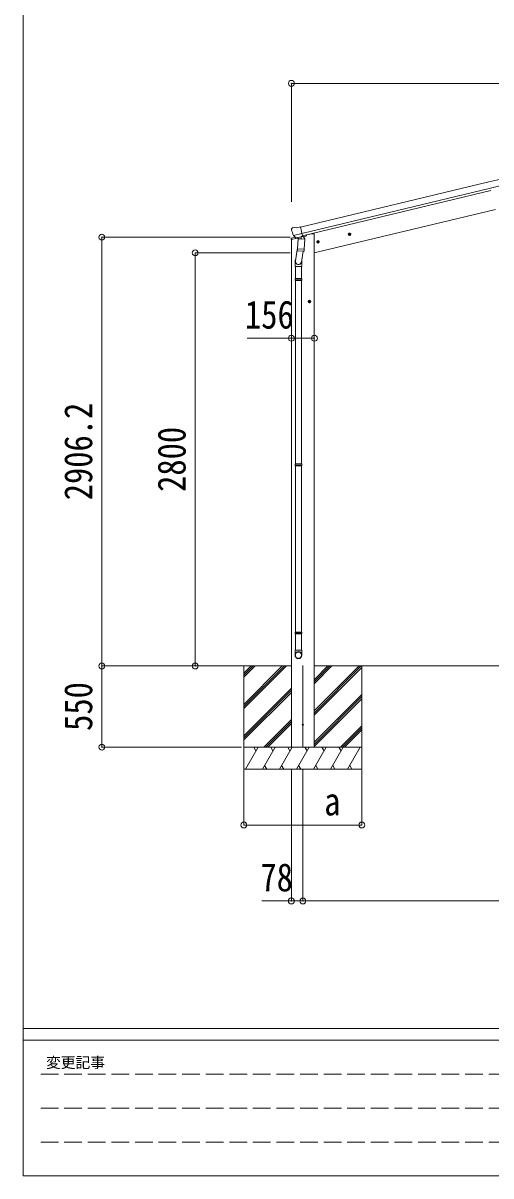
# Model space of a CAD drawing. Units: millimetres at full size, sheet at 1:40. Extents: x -11181 to 11305, y -7804 to 7716.
# Drawn here: x -11181 to -8006, y -7804 to 11 of the extents above; entities that cross this region are included whole.
import ezdxf
from ezdxf.enums import TextEntityAlignment as Align

# ---------------------------------------------------------------- set-up
doc = ezdxf.new("R2010")
doc.units = ezdxf.units.MM
doc.header["$LTSCALE"] = 40
doc.header["$PDMODE"] = 32
doc.header["$PDSIZE"] = 40
doc.linetypes.add('DASHED3', pattern=[4, 3, -1])
for name, color, linetype, lineweight in [('0-0_0', 7, 'Continuous', 9), ('0-1_本体', 4, 'Continuous', 9), ('0-2_部品', 7, 'Continuous', 9), ('0-8_PARTS2', 2, 'Continuous', 9), ('0-A_寸法', 6, 'Continuous', 9), ('F-0_240', 7, 'Continuous', 9)]:
    doc.layers.add(name, color=color, linetype=linetype, lineweight=lineweight)
doc.styles.add('ＭＳ ゴシック', font='')
doc.styles.get('ＭＳ ゴシック').set_extended_font_data('MS Gothic')

msp = doc.modelspace()

# ---------------------------------------------------------------- linework, layer by layer
at = {"layer": '0-0_0'}
for p, q in [((-9359.74, -4347.09), (-9861.41, -4347.1)), ((-9682.19, -4347.09), (-9682.19, -5047.09)), ((-9682.19, -4607.82), (-9421.46, -4347.09)), ((-9682.19, -4621.96), (-9407.32, -4347.09)), ((-9682.19, -4636.1), (-9393.18, -4347.09)), ((-9682.19, -4423.97), (-9605.31, -4347.09)), ((-9682.19, -4409.83), (-9619.45, -4347.09)), ((-9682.19, -4395.69), (-9633.59, -4347.09)), ((-9203.74, -4649.87), (-8900.96, -4347.09)), ((-9203.74, -4664.01), (-8886.82, -4347.09)), ((-9203.74, -4466.02), (-9084.81, -4347.09)), ((-9203.74, -4451.88), (-9098.95, -4347.09)), ((-9203.74, -4437.74), (-9113.09, -4347.09)), ((-9203.74, -4678.15), (-8882.19, -4356.61)), ((-9203.24, -4347.09), (-3533.09, -4347.09)), ((-8882.19, -4347.09), (-8882.19, -5047.09)), ((-9682.19, -4819.95), (-9359.74, -4497.5)), ((-9682.19, -4834.09), (-9359.74, -4511.64)), ((-9682.19, -4848.24), (-9359.74, -4525.79)), ((-9203.74, -4862), (-8882.19, -4540.45)), ((-9203.74, -4876.14), (-8882.19, -4554.59)), ((-9203.74, -4890.29), (-8882.19, -4568.74)), ((-9547.2, -4897.09), (-9359.74, -4709.63)), ((-9533.06, -4897.09), (-9359.74, -4723.78)), ((-9518.91, -4897.09), (-9359.74, -4737.92)), ((-9026.7, -4897.09), (-8882.19, -4752.58)), ((-9012.56, -4897.09), (-8882.19, -4766.73)), ((-8998.41, -4897.09), (-8882.19, -4780.87)), ((-8882.19, -4897.09), (-9682.19, -4897.09)), ((-9671.9, -5047.09), (-9585.3, -4897.09)), ((-9600.3, -4923.07), (-9615.3, -4897.09)), ((-9556.43, -5047.09), (-9469.83, -4897.09)), ((-9484.83, -4923.07), (-9499.83, -4897.09)), ((-9440.96, -5047.09), (-9354.36, -4897.09)), ((-9369.36, -4923.07), (-9384.36, -4897.09)), ((-9215.19, -4897.09), (-9349.19, -4897.09)), ((-9325.49, -5047.09), (-9238.89, -4897.09)), ((-9253.89, -4923.07), (-9268.89, -4897.09)), ((-9210.02, -5047.09), (-9123.42, -4897.09)), ((-9138.42, -4923.07), (-9153.42, -4897.09)), ((-9094.55, -5047.09), (-9007.95, -4897.09)), ((-9037.95, -4897.09), (-9022.95, -4923.07)), ((-8979.08, -5047.09), (-8892.48, -4897.09)), ((-9682.19, -5047.09), (-8882.19, -5047.09)), ((-9541.43, -5021.11), (-9526.43, -5047.09)), ((-9425.96, -5021.11), (-9410.96, -5047.09)), ((-9310.49, -5021.11), (-9295.49, -5047.09)), ((-9195.02, -5021.11), (-9180.02, -5047.09)), ((-9079.55, -5021.11), (-9064.55, -5047.09)), ((-8964.08, -5021.11), (-8949.08, -5047.09))]:
    msp.add_line(p, q, dxfattribs=at)
at = {"layer": '0-1_本体'}
for p, q in [((-9298.79, -1373.37), (-8019.69, -1066.28)), ((-8009.61, -1108.26), (-9288.71, -1415.34)), ((-9284.78, -1431.71), (-8005.69, -1124.62)), ((-9204.23, -1547.09), (-7975.1, -1252.01)), ((-9204.23, -1547.09), (-7975.1, -1252.01)), ((-9359.73, -4897.09), (-9359.73, -1456.92)), ((-9331.16, -1440.58), (-9331.16, -1441.08)), ((-9224.23, -1417.71), (-9257.73, -1425.76)), ((-9204.23, -1417.71), (-9224.23, -1417.71)), ((-9204.23, -4897.09), (-9204.23, -1417.71))]:
    msp.add_line(p, q, dxfattribs=at)
for radius in [7073, 7029.83]:
    msp.add_arc((-6368.53, -7943.86), radius, 76.5, 103.5, dxfattribs=at)
at = {"layer": '0-2_部品'}
for p, q in [((-9359.45, -1389.27), (-9359.17, -1390.42)), ((-9355.23, -1380.7), (-9359.09, -1386.99)), ((-9352.13, -1378.45), (-9338.95, -1375.28)), ((-9324.39, -1377.96), (-9337.65, -1375.26)), ((-9324.39, -1377.96), (-9298.46, -1371.73)), ((-9361.57, -1457.41), (-9318.75, -1447.13)), ((-9361.57, -1450.52), (-9361.57, -1457.41)), ((-9332.33, -1441.14), (-9359.27, -1447.6)), ((-9345.39, -1429.58), (-9287.89, -1415.77)), ((-9328.54, -1444.49), (-9344.92, -1430)), ((-9325.83, -1445.06), (-9318.31, -1443.25)), ((-9325, -1444.94), (-9323.47, -1444.57)), ((-9323.47, -1444.57), (-9286.76, -1435.76)), ((-9321.63, -1444.8), (-9321.68, -1445.54)), ((-9320.92, -1446.58), (-9295.11, -1453.02)), ((-9314.01, -1451.93), (-9318.68, -1518.77)), ((-9268.32, -1455.13), (-9314.01, -1451.93)), ((-9312.23, -1448.75), (-9312.46, -1452.04)), ((-9292.71, -1437.59), (-9293.74, -1452.19)), ((-9286.76, -1435.76), (-9285.23, -1435.4)), ((-9283.68, -1433.29), (-9282.73, -1433.36)), ((-9282.73, -1433.36), (-9269.42, -1448.67)), ((-9279.05, -1437.6), (-9260.85, -1433.23)), ((-9272.99, -1521.96), (-9268.32, -1455.13)), ((-9269.42, -1448.67), (-9269.86, -1455.02)), ((-9257.01, -1425.22), (-9257.01, -1428.37)), ((-9169.25, -1469.96), (-9188.69, -1474.63)), ((-9186.27, -1474.05), (-9184.14, -1466.85)), ((-9181.1, -1479.49), (-9186.27, -1474.05)), ((-9184.14, -1466.85), (-9176.84, -1465.1)), ((-9176.63, -1482.02), (-9181.3, -1462.57)), ((-9176.84, -1465.1), (-9171.67, -1470.55)), ((-8955.32, -1418.6), (-8974.77, -1423.27)), ((-8972.35, -1422.69), (-8970.21, -1415.49)), ((-8967.18, -1428.14), (-8972.35, -1422.69)), ((-8970.21, -1415.49), (-8962.92, -1413.74)), ((-8962.71, -1430.66), (-8967.38, -1411.22)), ((-8962.92, -1413.74), (-8957.75, -1419.19)), ((-9318.32, -1513.65), (-9332.86, -1601.51)), ((-9319.54, -1531.23), (-9318.67, -1518.77)), ((-9319.14, -1532.59), (-9319.15, -1532.59)), ((-9272.99, -1521.96), (-9318.68, -1518.77)), ((-9317.7, -1533.37), (-9276, -1536.29)), ((-9279.54, -1536.04), (-9292.16, -1610.84)), ((-9273, -1521.96), (-9273.89, -1534.66)), ((-9335.01, -1638.67), (-9335.01, -1604.32)), ((-9289.01, -1638.67), (-9335.01, -1638.67)), ((-9333.01, -1638.67), (-9333.01, -1721.33)), ((-9291.01, -1638.67), (-9291.01, -1721.33)), ((-9289.01, -1604.02), (-9289.01, -1638.67)), ((-9335.01, -1723.33), (-9334.01, -1721.33)), ((-9289.01, -1723.33), (-9335.01, -1723.33)), ((-9289.01, -1731.33), (-9335.01, -1731.33)), ((-9290.01, -1721.33), (-9334.01, -1721.33)), ((-9290.01, -1733.33), (-9334.01, -1733.33)), ((-9333.01, -1733.33), (-9333.01, -2977.52)), ((-9291.01, -1733.33), (-9291.01, -2977.52)), ((-9289.01, -1723.33), (-9290.01, -1721.33)), ((-9289.01, -1731.33), (-9290.01, -1733.33)), ((-9289.01, -1723.33), (-9289.01, -1731.33)), ((-9245.01, -1877.21), (-9241.26, -1870.71)), ((-9241.26, -1870.71), (-9233.75, -1870.71)), ((-9237.5, -1887.21), (-9237.5, -1867.21)), ((-9233.75, -1870.71), (-9230, -1877.21)), ((-9227.5, -1877.21), (-9247.5, -1877.21)), ((-9241.26, -1883.71), (-9245.01, -1877.21)), ((-9335.01, -2979.52), (-9334.01, -2977.52)), ((-9289.01, -2979.52), (-9335.01, -2979.52)), ((-9289.01, -2987.52), (-9335.01, -2987.52)), ((-9290.01, -2977.52), (-9334.01, -2977.52)), ((-9290.01, -2989.52), (-9334.01, -2989.52)), ((-9333.01, -2989.52), (-9333.01, -4117.71)), ((-9291.01, -2989.52), (-9291.01, -4117.71)), ((-9289.01, -2979.52), (-9290.01, -2977.52)), ((-9289.01, -2987.52), (-9290.01, -2989.52)), ((-9289.01, -2979.52), (-9289.01, -2987.52)), ((-9335.01, -4119.71), (-9334.01, -4117.71)), ((-9289.01, -4119.71), (-9335.01, -4119.71)), ((-9289.01, -4127.71), (-9335.01, -4127.71)), ((-9290.01, -4117.71), (-9334.01, -4117.71)), ((-9290.01, -4129.71), (-9334.01, -4129.71)), ((-9333.01, -4129.71), (-9333.01, -4239.71)), ((-9291.01, -4129.71), (-9291.01, -4239.71)), ((-9289.01, -4119.71), (-9290.01, -4117.71)), ((-9289.01, -4127.71), (-9290.01, -4129.71)), ((-9289.01, -4119.71), (-9289.01, -4127.71)), ((-9335.01, -4273.85), (-9335.01, -4239.71)), ((-9289.01, -4239.71), (-9335.01, -4239.71)), ((-9289.01, -4273.85), (-9289.01, -4239.71))]:
    msp.add_line(p, q, dxfattribs=at)
for points in [[(-9293.03, -1437.18), (-9283.31, -1434.85), (-9298.46, -1371.73)], [(-9345.66, -1429), (-9345.08, -1429.85), (-9344.92, -1430)], [(-9293.03, -1437.18), (-9293.27, -1437.33), (-9318.03, -1443.28), (-9318.31, -1443.25)], [(-9171.67, -1470.55), (-9173.8, -1477.74), (-9181.1, -1479.49)], [(-8957.75, -1419.19), (-8959.88, -1426.38), (-8967.18, -1428.14)], [(-9335.01, -1723.33), (-9335.01, -1731.33), (-9334.01, -1733.33)], [(-9230, -1877.21), (-9233.75, -1883.71), (-9241.26, -1883.71)], [(-9335.01, -2979.52), (-9335.01, -2987.52), (-9334.01, -2989.52)], [(-9335.01, -4119.71), (-9335.01, -4127.71), (-9334.01, -4129.71)]]:
    msp.add_lwpolyline(points, dxfattribs=at)
for centre, radius in [((-9178.97, -1472.3), 8.5), ((-9178.97, -1472.3), 7.7), ((-9178.97, -1472.3), 6.5), ((-8965.05, -1420.94), 8.5), ((-8965.05, -1420.94), 7.7), ((-8965.05, -1420.94), 6.5), ((-9237.5, -1877.21), 8.5), ((-9237.5, -1877.21), 7.7), ((-9237.5, -1877.21), 6.5)]:
    msp.add_circle(centre, radius, dxfattribs=at)
at = {"layer": '0-2_部品', "color": 4}
msp.add_circle((-9281.98, -4747.09), 4.5, dxfattribs=at)
at = {"layer": '0-2_部品'}
for centre, radius, start, end in [((-9162.37, -1343.17), 202.4, 193.5, 205.09125), ((-9350.97, -1383.31), 5, 103.5, 148.5), ((-9338.25, -1378.2), 3, 78.5, 103.5), ((-9358.57, -1450.52), 3, 103.5, 180), ((-9325.11, -1444.46), 0.5, 248.23754, 283.5), ((-9322.13, -1444.77), 0.5, 356, 103.5), ((-9320.68, -1445.61), 1, 176, 256), ((-9294.76, -1452.05), 1.03, 250.03897, 351.96569), ((-9292.11, -1437.67), 0.604, 100.59842, 172.20595), ((-9285.35, -1434.91), 0.5, 283.5, 318.76246), ((-9262.01, -1428.37), 5, 283.5, 0), ((-9317.6, -1531.41), 1.95, 175.04017, 217.47766), ((-9317.56, -1531.38), 2, 217.40962, 266), ((-9275.86, -1534.29), 2, 266, 349.46843), ((-9305.01, -1604.32), 30, 177.45142, 180)]:
    msp.add_arc(centre, radius, start, end, dxfattribs=at)
for centre, major_axis, ratio, start_param, end_param in [((-9356.53, -1388.56), (-1.57, -2.57), 0.99628, 4.712389, 5.4996506), ((-9326.55, -1442.23), (-0.73, -2.92), 0.997631, 5.8041905, 6.6006116), ((-9326.5, -1442.01), (2.63, 3.16), 0.650902, 4.0958226, 4.1686332), ((-9326.53, -1442.13), (-0.73, -2.92), 0.997631, 0.3902369, 0.4789948), ((-9312.01, -1604.02), (23, 0), 0.996195, 2.5560258, 6.5663028), ((-9312.01, -1604.02), (21, 0), 0.996195, 2.9349147, 5.9512394), ((-9312.01, -4272.11), (-23, 0), 0.996195, 3.1415927, 6.2831853), ((-9312.01, -4273.85), (-23, 0), 0.996195, 3.1415927, 6.2831853), ((-9312.01, -4273.85), (0, -23.43), 0.981806, 4.712389, 7.8539816)]:
    msp.add_ellipse(centre, major_axis=major_axis, ratio=ratio, start_param=start_param, end_param=end_param, dxfattribs=at)
msp.add_ellipse((-9312.01, -4273.85), major_axis=(21, 0), ratio=0.996195, dxfattribs=at)
at = {"layer": '0-8_PARTS2', "color": 6}
msp.add_line((-9359.74, -398.09), (-3376.72, -398.09), dxfattribs=at)
at = {"layer": '0-8_PARTS2'}
msp.add_line((-9281.98, -4344.59), (-9281.98, -4899.59), dxfattribs=at)
at = {"layer": '0-A_寸法'}
for p, q in [((-9359.74, -398.09), (-9359.74, -1200.42)), ((-10646.02, -1440.89), (-9367.19, -1440.89)), ((-10646.02, -4347.1), (-10646.02, -1440.89)), ((-10012.31, -1547.11), (-9367.19, -1547.11)), ((-10012.31, -4347.1), (-10012.31, -1547.11)), ((-9359.74, -2125.84), (-9659.74, -2125.84)), ((-9203.74, -2125.84), (-9359.74, -2125.84)), ((-10646.02, -4347.1), (-9697, -4347.1)), ((-10646.02, -4347.1), (-9699.75, -4347.1)), ((-10646.02, -4347.1), (-10646.02, -4897.09)), ((-10012.31, -4347.1), (-9699.75, -4347.1)), ((-10646.02, -4897.09), (-9698.03, -4897.09)), ((-9682.19, -5424.99), (-9682.19, -5050.58)), ((-9359.98, -5939.98), (-9359.98, -5050.58)), ((-9281.98, -5939.98), (-9281.98, -5050.58)), ((-9359.98, -5939.98), (-9559.98, -5939.98)), ((-9359.98, -5939.98), (-9281.98, -5939.98)), ((-9281.98, -5939.98), (-3454.59, -5939.98))]:
    msp.add_line(p, q, dxfattribs=at)
msp.add_lwpolyline([(-9682.19, -5424.99), (-8882.19, -5424.99), (-8882.19, -5050.58)], dxfattribs=at)
for p in [(-9359.74, -398.09), (-10646.02, -1440.89), (-10012.31, -1547.11), (-9359.74, -2125.84), (-9203.74, -2125.84), (-10646.02, -4347.1), (-10012.31, -4347.1), (-10646.02, -4897.09), (-9682.19, -5424.99), (-8882.19, -5424.99), (-9359.98, -5939.98), (-9281.98, -5939.98)]:
    msp.add_point(p, dxfattribs=at)
at = {"layer": 'F-0_240', "color": 5}
for p, q in [((-11180.61, 7716.46), (-11180.61, -7803.54)), ((-11180.61, -6803.54), (10739.39, -6803.54)), ((-11180.61, -6883.54), (7183.72, -6883.54)), ((-11180.61, -7803.54), (10739.39, -7803.54))]:
    msp.add_line(p, q, dxfattribs=at)
at = {"layer": 'F-0_240', "color": 4, "linetype": 'DASHED3'}
for p, q in [((-11060.61, -7113.54), (-4656.28, -7113.54)), ((-11060.61, -7343.54), (-4656.28, -7343.54)), ((-11060.61, -7573.54), (-4656.28, -7573.54))]:
    msp.add_line(p, q, dxfattribs=at)

# ---------------------------------------------------------------- texts
at = {"layer": '0-A_寸法', "color": 7, "style": 'ＭＳ ゴシック', "width": 0.85}
for s, p in [('156', (-9674.74, -2117.84)), ('a', (-9137.19, -5416.99)), ('78', (-9569.98, -5931.98))]:
    msp.add_text(s, height=190.6, dxfattribs=at).set_placement(p, align=Align.BOTTOM_LEFT)
for s, p in [('2906.2', (-10654.02, -3223.99)), ('2800', (-10020.31, -3167.1)), ('550', (-10654.02, -4787.09))]:
    msp.add_text(s, height=190.6, rotation=90, dxfattribs=at).set_placement(p, align=Align.BOTTOM_LEFT)
at = {"layer": 'F-0_240', "style": 'ＭＳ ゴシック'}
msp.add_text('変更記事', height=73.31, dxfattribs=at).set_placement((-11024.31, -7093.54), align=Align.BOTTOM_LEFT)

doc.saveas('drawing.dxf')
